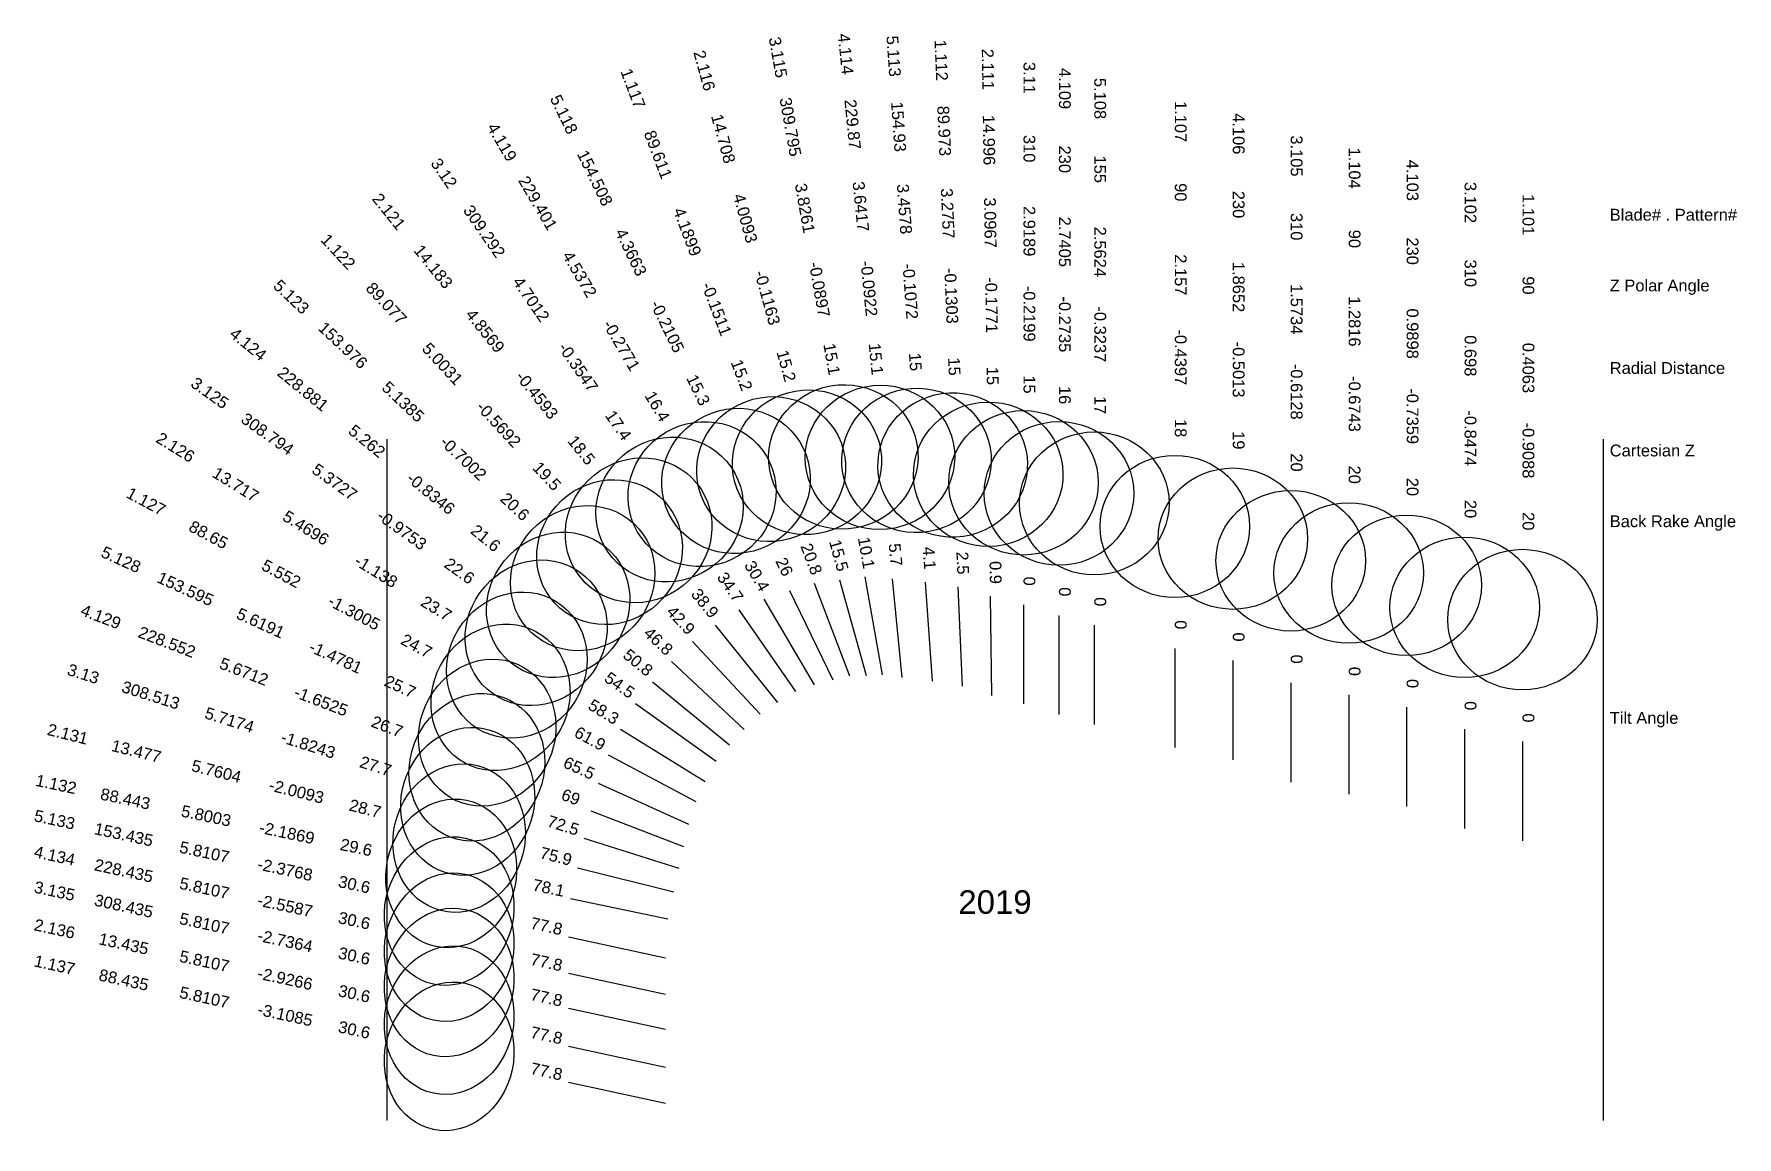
# Model space of a CAD drawing. Header units: inches. Extents: x 28.1 to 36.67, y 14.49 to 20.04.
import ezdxf
from ezdxf.enums import TextEntityAlignment as Align

# ---------------------------------------------------------------- set-up
doc = ezdxf.new("R2010")
doc.units = ezdxf.units.IN
doc.header["$MEASUREMENT"] = 0
for name, color, linetype, true_color in [('Blade_1', 30, 'Continuous', 0xff7f00), ('Blade_2', 7, 'Continuous', 0xcccc00), ('Blade_3', 7, 'Continuous', 0x00cc00), ('Blade_4', 7, 'Continuous', 0x00cccc), ('Blade_5', 7, 'Continuous', 0x0066cc)]:
    doc.layers.add(name, color=color, linetype=linetype, true_color=true_color)
doc.styles.get("Standard").update_dxf_attribs({"font": 'arial.ttf'})

msp = doc.modelspace()

# ---------------------------------------------------------------- linework, layer by layer
for p, q in [((29.875, 18), (29.875, 14.569)), ((36, 18), (36, 14.569))]:
    msp.add_line(p, q)
at = {"layer": 'Blade_1'}
for p, q in [((32.0277, 17.2748), (32.205, 16.8072)), ((32.7506, 17.2563), (32.772, 16.7567)), ((31.4149, 16.981), (31.7552, 16.6148)), ((33.843, 16.9463), (33.843, 16.4463)), ((34.7184, 16.7117), (34.7184, 16.2117)), ((35.5937, 16.4772), (35.5937, 15.9772)), ((30.9896, 16.4102), (31.4306, 16.1746)), ((30.8005, 15.6866), (31.2898, 15.5837)), ((30.7894, 14.7615), (31.278, 14.6556))]:
    msp.add_line(p, q, dxfattribs=at)
for centre, major_axis, ratio in [((31.8101, 17.8489), (0.3521, 0.1335), 0.964825), ((32.7243, 17.8697), (0.3762, 0.0161), 0.965867), ((33.843, 17.5603), (0.3765, 0), 0.951057), ((30.9969, 17.4308), (0.2758, 0.2563), 0.942464), ((34.7184, 17.3257), (0.3765, 0), 0.939693), ((35.5937, 17.0912), (0.3765, 0), 0.939693), ((30.448, 16.6995), (0.1774, 0.3321), 0.908752), ((30.1997, 15.8131), (0.0775, 0.3684), 0.869094), ((30.1893, 14.8915), (0.0797, 0.368), 0.860513)]:
    msp.add_ellipse(centre, major_axis=major_axis, ratio=ratio, dxfattribs=at)
at = {"layer": 'Blade_2'}
for p, q in [((32.1548, 17.292), (32.2884, 16.8102)), ((32.9126, 17.209), (32.9201, 16.709)), ((31.5285, 17.0628), (31.8424, 16.6736)), ((31.0527, 16.5392), (31.478, 16.2764)), ((30.8352, 15.8415), (31.3202, 15.7201)), ((30.7894, 14.9434), (31.278, 14.8375))]:
    msp.add_line(p, q, dxfattribs=at)
for centre, major_axis, ratio in [((31.9907, 17.8837), (0.3628, 0.1006), 0.965133), ((32.9033, 17.8229), (0.3765, 0.0057), 0.965918), ((31.1431, 17.5407), (0.2931, 0.2364), 0.948415), ((30.5304, 16.862), (0.1979, 0.3203), 0.915982), ((30.2396, 15.9907), (0.0915, 0.3652), 0.877527), ((30.1893, 15.0734), (0.0797, 0.368), 0.860513)]:
    msp.add_ellipse(centre, major_axis=major_axis, ratio=ratio, dxfattribs=at)
at = {"layer": 'Blade_3'}
for p, q in [((32.2816, 17.3058), (32.3693, 16.8136)), ((33.0811, 17.1661), (33.0811, 16.6661)), ((31.648, 17.1403), (31.9324, 16.729)), ((34.4266, 16.7732), (34.4266, 16.2732)), ((31.1272, 16.6682), (31.5343, 16.3779)), ((35.302, 16.5386), (35.302, 16.0386)), ((30.8681, 15.9907), (31.3448, 15.8401)), ((30.7894, 15.1336), (31.278, 15.0277))]:
    msp.add_line(p, q, dxfattribs=at)
for centre, major_axis, ratio in [((32.1739, 17.9103), (0.3707, 0.0661), 0.965395), ((33.0811, 17.7801), (0.3765, 0), 0.965926), ((31.2988, 17.6453), (0.3097, 0.2141), 0.954077), ((34.4266, 17.3872), (0.3765, 0), 0.939693), ((35.302, 17.1526), (0.3765, 0), 0.939693), ((30.6273, 17.0247), (0.2186, 0.3065), 0.92298), ((30.2826, 16.1757), (0.1134, 0.359), 0.885706), ((30.1893, 15.2636), (0.0797, 0.368), 0.860513)]:
    msp.add_ellipse(centre, major_axis=major_axis, ratio=ratio, dxfattribs=at)
at = {"layer": 'Blade_4'}
for p, q in [((32.4191, 17.2968), (32.4686, 16.7993)), ((31.7738, 17.1935), (32.0271, 16.7624)), ((33.2595, 17.1125), (33.2595, 16.6125)), ((34.1348, 16.8847), (34.1348, 16.3847)), ((31.2135, 16.777), (31.6007, 16.4607)), ((35.0102, 16.6501), (35.0102, 16.1501)), ((30.902, 16.1275), (31.3688, 15.9483)), ((30.7894, 15.3113), (31.278, 15.2054))]:
    msp.add_line(p, q, dxfattribs=at)
for centre, major_axis, ratio in [((32.3583, 17.9078), (0.3746, 0.0373), 0.965605), ((31.4628, 17.7229), (0.3246, 0.1907), 0.959433), ((33.2595, 17.7265), (0.3765, 0), 0.961262), ((34.1348, 17.4987), (0.3765, 0), 0.945519), ((30.738, 17.1654), (0.2382, 0.2916), 0.929734), ((35.0102, 17.2641), (0.3765, 0), 0.939693), ((30.3288, 16.3475), (0.1349, 0.3515), 0.893628), ((30.1893, 15.4413), (0.0797, 0.368), 0.860513)]:
    msp.add_ellipse(centre, major_axis=major_axis, ratio=ratio, dxfattribs=at)
at = {"layer": 'Blade_5'}
for p, q in [((31.9026, 17.2375), (32.1216, 16.788)), ((32.5857, 17.2803), (32.6211, 16.7816)), ((33.4376, 17.0623), (33.4376, 16.5623)), ((31.3093, 16.8797), (31.6739, 16.5376)), ((30.9397, 16.2675), (31.3948, 16.0604)), ((30.7894, 15.4932), (31.278, 15.3873))]:
    msp.add_line(p, q, dxfattribs=at)
for centre, major_axis, ratio in [((32.5422, 17.8928), (0.3756, 0.0267), 0.965763), ((31.6337, 17.7895), (0.3385, 0.1649), 0.964474), ((33.4376, 17.6763), (0.3765, 0), 0.956305), ((30.8615, 17.2998), (0.2576, 0.2746), 0.936232), ((30.3809, 16.5219), (0.156, 0.3427), 0.9013), ((30.1893, 15.6232), (0.0797, 0.368), 0.860513)]:
    msp.add_ellipse(centre, major_axis=major_axis, ratio=ratio, dxfattribs=at)

# ---------------------------------------------------------------- texts
for s, height, p in [('Blade# . Pattern#', 0.059375, (36.0327, 19.1302)), ('Z Polar Angle', 0.059375, (36.0327, 18.7739)), ('Radial Distance', 0.059375, (36.0327, 18.3583)), ('Cartesian Z', 0.059375, (36.0327, 17.9427)), ('Back Rake Angle', 0.059375, (36.0327, 17.5864)), ('Tilt Angle', 0.05937, (36.0327, 16.5959))]:
    msp.add_text(s, height=height).set_placement(p, align=Align.MIDDLE_LEFT)
msp.add_text('2019', height=0.11875).set_placement((32.9375, 15.6686), align=Align.MIDDLE_CENTER)
at = {"layer": 'Blade_1'}
for s, height, rotation, p in [('1.112', 0.05937, 272.45205, (32.6371, 19.9068)), ('1.117', 0.05937, 290.76131, (31.0873, 19.7555)), ('89.973', 0.05937, 272.45205, (32.6523, 19.5509)), ('1.107', 0.05937, 270, (33.843, 19.5993)), ('89.611', 0.05937, 290.76131, (31.2136, 19.4224)), ('1.104', 0.05937, 270, (34.7184, 19.3647)), ('3.2757', 0.05937, 272.45205, (32.6701, 19.1357)), ('90', 0.05937, 270, (33.843, 19.243)), ('1.101', 0.05937, 270, (35.5937, 19.1302)), ('4.1899', 0.05937, 290.76131, (31.3609, 19.0337)), ('90', 0.05937, 270, (34.7184, 19.0084)), ('1.122', 0.05937, 312.90183, (29.6088, 18.9244)), ('2.157', 0.05937, 270, (33.843, 18.8274)), ('89.077', 0.05937, 312.90183, (29.8514, 18.6634)), ('-0.1511', 0.05937, 290.76131, (31.5083, 18.6451)), ('-0.1303', 0.05937, 272.45205, (32.6879, 18.7204)), ('90', 0.05937, 270, (35.5937, 18.7739)), ('1.2816', 0.05937, 270, (34.7184, 18.5928)), ('-0.4397', 0.05937, 270, (33.843, 18.4118)), ('5.0031', 0.05937, 312.90183, (30.1343, 18.359)), ('0.4063', 0.05937, 270, (35.5937, 18.3583)), ('15.2', 0.05937, 290.76131, (31.6345, 18.312)), ('15', 0.05937, 272.45205, (32.7031, 18.3645)), ('-0.6743', 0.05937, 270, (34.7184, 18.1772)), ('-0.5692', 0.05937, 312.90183, (30.4172, 18.0545)), ('18', 0.05937, 270, (33.843, 18.0555)), ('-0.9088', 0.05937, 270, (35.5937, 17.9427)), ('19.5', 0.05937, 312.90183, (30.6597, 17.7936)), ('20', 0.05937, 270, (34.7184, 17.8209)), ('1.127', 0.05937, 331.89018, (28.6495, 17.6602)), ('88.65', 0.05937, 331.89018, (28.9637, 17.4923)), ('20', 0.05937, 270, (35.5937, 17.5864)), ('20.8', 0.05937, 290.76131, (31.9856, 17.3858)), ('2.5', 0.05937, 272.45205, (32.7455, 17.3749)), ('5.552', 0.05937, 331.89018, (29.3303, 17.2965)), ('-1.3005', 0.05937, 331.89018, (29.6969, 17.1007)), ('42.9', 0.05937, 312.90183, (31.334, 17.068)), ('0', 0.0594, 270, (33.843, 17.065)), ('24.7', 0.05937, 331.89018, (30.0111, 16.9328)), ('0', 0.0594, 270, (34.7184, 16.8304)), ('61.9', 0.05937, 331.89018, (30.8848, 16.4662)), ('0', 0.0594, 270, (35.5937, 16.5959)), ('1.132', 0.05937, 348.11422, (28.2044, 16.233)), ('88.443', 0.05937, 348.11422, (28.553, 16.1597)), ('5.8003', 0.05937, 348.11422, (28.9597, 16.0741)), ('-2.1869', 0.05937, 348.11422, (29.3664, 15.9885)), ('29.6', 0.05937, 348.11422, (29.7151, 15.9151)), ('78.1', 0.05937, 348.11422, (30.6843, 15.7111)), ('1.137', 0.05937, 347.77522, (28.1965, 15.3232)), ('88.435', 0.05937, 347.77522, (28.5447, 15.2478)), ('5.8107', 0.05937, 347.77522, (28.9509, 15.1598)), ('-3.1085', 0.05937, 347.77522, (29.3571, 15.0718)), ('30.6', 0.05937, 347.77522, (29.7053, 14.9964)), ('77.8', 0.05937, 347.77522, (30.6733, 14.7866))]:
    msp.add_text(s, height=height, rotation=rotation, dxfattribs=at).set_placement(p, align=Align.CENTER)
at = {"layer": 'Blade_2'}
for s, rotation, p in [('2.116', 285.50028, (31.4458, 19.8485)), ('2.111', 270.86541, (32.8725, 19.8617)), ('14.708', 285.50028, (31.541, 19.5052)), ('14.996', 270.86541, (32.8779, 19.5055)), ('2.121', 308.88639, (29.863, 19.1278)), ('4.0093', 285.50028, (31.6521, 19.1047)), ('3.0967', 270.86541, (32.8842, 19.0899)), ('14.183', 308.88639, (30.0867, 18.8505)), ('-0.1163', 285.50028, (31.7631, 18.7042)), ('-0.1771', 270.86541, (32.8904, 18.6743)), ('4.8569', 308.88639, (30.3476, 18.527)), ('15.2', 285.50028, (31.8583, 18.3609)), ('15', 270.86541, (32.8958, 18.3181)), ('-0.4593', 308.88639, (30.6085, 18.2035)), ('2.126', 328.28621, (28.7958, 17.9339)), ('18.5', 308.88639, (30.8322, 17.9262)), ('13.717', 328.28621, (29.0989, 17.7466)), ('5.4696', 328.28621, (29.4525, 17.5281)), ('15.5', 285.50028, (32.123, 17.4065)), ('-1.138', 328.28621, (29.806, 17.3096)), ('0.9', 270.86541, (32.9108, 17.3277)), ('38.9', 308.88639, (31.454, 17.1552)), ('23.7', 328.28621, (30.1091, 17.1223)), ('58.3', 328.28621, (30.9517, 16.6017)), ('2.131', 345.93944, (28.2617, 16.4861)), ('13.477', 345.93944, (28.6072, 16.3995)), ('5.7604', 345.93944, (29.0104, 16.2985)), ('-2.0093', 345.93944, (29.4136, 16.1976)), ('28.7', 345.93944, (29.7592, 16.111)), ('75.9', 345.93944, (30.72, 15.8704)), ('2.136', 347.77522, (28.1965, 15.5051)), ('13.435', 347.77522, (28.5447, 15.4297)), ('5.8107', 347.77522, (28.9509, 15.3417)), ('-2.9266', 347.77522, (29.3571, 15.2537)), ('30.6', 347.77522, (29.7053, 15.1783)), ('77.8', 347.77522, (30.6733, 14.9685))]:
    msp.add_text(s, height=0.05937, rotation=rotation, dxfattribs=at).set_placement(p, align=Align.CENTER)
at = {"layer": 'Blade_3'}
for s, height, rotation, p in [('3.115', 0.05937, 280.10391, (31.8162, 19.9177)), ('3.11', 0.05937, 270, (33.0811, 19.8191)), ('309.795', 0.05937, 280.10391, (31.8787, 19.567)), ('310', 0.05937, 270, (33.0811, 19.4628)), ('3.105', 0.05937, 270, (34.4266, 19.4262)), ('3.12', 0.05937, 304.6644, (30.1391, 19.3224)), ('3.102', 0.05937, 270, (35.302, 19.1916)), ('3.8261', 0.05937, 280.10391, (31.9516, 19.1578)), ('309.292', 0.05937, 304.6644, (30.3417, 19.0294)), ('2.9189', 0.05937, 270, (33.0811, 19.0472)), ('310', 0.05937, 270, (34.4266, 19.0699)), ('-0.0897', 0.05937, 280.10391, (32.0245, 18.7486)), ('310', 0.05937, 270, (35.302, 18.8353)), ('4.7012', 0.05937, 304.6644, (30.5781, 18.6875)), ('-0.2199', 0.05937, 270, (33.0811, 18.6316)), ('1.5734', 0.05937, 270, (34.4266, 18.6543)), ('0.698', 0.05937, 270, (35.302, 18.4197)), ('-0.3547', 0.05937, 304.6644, (30.8145, 18.3457)), ('15.1', 0.05937, 280.10391, (32.087, 18.3979)), ('-0.6128', 0.05937, 270, (34.4266, 18.2387)), ('3.125', 0.05937, 324.50908, (28.9671, 18.2085)), ('15', 0.05937, 270, (33.0811, 18.2753)), ('308.794', 0.05937, 324.50908, (29.2572, 18.0017)), ('17.4', 0.05937, 304.6644, (31.0171, 18.0526)), ('-0.8474', 0.05937, 270, (35.302, 18.0041)), ('20', 0.05937, 270, (34.4266, 17.8824)), ('5.3727', 0.05937, 324.50908, (29.5956, 17.7604)), ('20', 0.05937, 270, (35.302, 17.6478)), ('-0.9753', 0.05937, 324.50908, (29.934, 17.5191)), ('10.1', 0.05937, 280.10391, (32.2608, 17.4227)), ('22.6', 0.05937, 324.50908, (30.224, 17.3122)), ('34.7', 0.05937, 304.6644, (31.5805, 17.238)), ('0', 0.0594, 270, (33.0811, 17.2848)), ('0', 0.0594, 270, (34.4266, 16.8919)), ('3.13', 0.05937, 342.46886, (28.3383, 16.7899)), ('54.5', 0.05937, 324.50908, (31.0305, 16.7372)), ('308.513', 0.05937, 342.46886, (28.678, 16.6826)), ('5.7174', 0.05937, 342.46886, (29.0743, 16.5574)), ('0', 0.0594, 270, (35.302, 16.6573)), ('-1.8243', 0.05937, 342.46886, (29.4706, 16.4322)), ('27.7', 0.05937, 342.46886, (29.8103, 16.3249)), ('72.5', 0.05937, 342.46886, (30.7548, 16.0265)), ('3.135', 0.05937, 347.77522, (28.1965, 15.6953)), ('308.435', 0.05937, 347.77522, (28.5447, 15.6199)), ('5.8107', 0.05937, 347.77522, (28.9509, 15.5319)), ('-2.7364', 0.05937, 347.77522, (29.3571, 15.4439)), ('30.6', 0.05937, 347.77522, (29.7053, 15.3685)), ('77.8', 0.05937, 347.77522, (30.6733, 15.1587))]:
    msp.add_text(s, height=height, rotation=rotation, dxfattribs=at).set_placement(p, align=Align.CENTER)
at = {"layer": 'Blade_4'}
for s, height, rotation, p in [('4.114', 0.05937, 275.68535, (32.1563, 19.9368)), ('4.109', 0.05937, 270, (33.2595, 19.7655)), ('229.87', 0.05937, 275.68535, (32.1916, 19.5823)), ('4.106', 0.05937, 270, (34.1348, 19.5377)), ('4.119', 0.05937, 300.43237, (30.43, 19.481)), ('230', 0.05937, 270, (33.2595, 19.4092)), ('4.103', 0.05937, 270, (35.0102, 19.3031)), ('229.401', 0.05937, 300.43237, (30.6104, 19.1738)), ('3.6417', 0.05937, 275.68535, (32.2328, 19.1687)), ('230', 0.05937, 270, (34.1348, 19.1814)), ('2.7405', 0.05937, 270, (33.2595, 18.9936)), ('230', 0.05937, 270, (35.0102, 18.9468)), ('4.5372', 0.05937, 300.43237, (30.821, 18.8154)), ('-0.0922', 0.05937, 275.68535, (32.2739, 18.7551)), ('1.8652', 0.05937, 270, (34.1348, 18.7658)), ('-0.2735', 0.05937, 270, (33.2595, 18.578)), ('0.9898', 0.05937, 270, (35.0102, 18.5312)), ('4.124', 0.05937, 320.75691, (29.1588, 18.4553)), ('-0.2771', 0.05937, 300.43237, (31.0315, 18.4571)), ('15.1', 0.05937, 275.68535, (32.3092, 18.4006)), ('-0.5013', 0.05937, 270, (34.1348, 18.3502)), ('228.881', 0.05937, 320.75691, (29.4347, 18.2299)), ('16.4', 0.05937, 300.43237, (31.2119, 18.1499)), ('16', 0.05937, 270, (33.2595, 18.2217)), ('-0.7359', 0.05937, 270, (35.0102, 18.1156)), ('5.262', 0.05937, 320.75691, (29.7566, 17.967)), ('19', 0.05937, 270, (34.1348, 17.9939)), ('-0.8346', 0.05937, 320.75691, (30.0785, 17.7041)), ('20', 0.05937, 270, (35.0102, 17.7593)), ('21.6', 0.05937, 320.75691, (30.3544, 17.4787)), ('5.7', 0.05937, 275.68535, (32.4074, 17.415)), ('30.4', 0.05937, 300.43237, (31.7136, 17.2959)), ('0', 0.0594, 270, (33.2595, 17.2312)), ('4.129', 0.05937, 339.00085, (28.4252, 17.0782)), ('228.552', 0.05937, 339.00085, (28.7578, 16.9505)), ('0', 0.0594, 270, (34.1348, 17.0034)), ('5.6712', 0.05937, 339.00085, (29.1458, 16.8016)), ('50.8', 0.05937, 320.75691, (31.1215, 16.8521)), ('-1.6525', 0.05937, 339.00085, (29.5338, 16.6526)), ('0', 0.0594, 270, (35.0102, 16.7688)), ('26.7', 0.05937, 339.00085, (29.8664, 16.525)), ('69', 0.05937, 339.00085, (30.7911, 16.17)), ('4.134', 0.05937, 347.77522, (28.1965, 15.873)), ('228.435', 0.05937, 347.77522, (28.5447, 15.7976)), ('5.8107', 0.05937, 347.77522, (28.9509, 15.7096)), ('-2.5587', 0.05937, 347.77522, (29.3571, 15.6216)), ('30.6', 0.05937, 347.77522, (29.7053, 15.5462)), ('77.8', 0.05937, 347.77522, (30.6733, 15.3364))]:
    msp.add_text(s, height=height, rotation=rotation, dxfattribs=at).set_placement(p, align=Align.CENTER)
at = {"layer": 'Blade_5'}
for s, height, rotation, p in [('5.113', 0.05937, 274.06212, (32.3978, 19.9267)), ('5.108', 0.05937, 270, (33.4376, 19.7153)), ('5.118', 0.05937, 295.97449, (30.7407, 19.6225)), ('154.93', 0.05937, 274.06212, (32.423, 19.5713)), ('154.508', 0.05937, 295.97449, (30.8967, 19.3023)), ('155', 0.05937, 270, (33.4376, 19.359)), ('3.4578', 0.05937, 274.06212, (32.4524, 19.1567)), ('4.3663', 0.05937, 295.97449, (31.0787, 18.9286)), ('2.5624', 0.05937, 270, (33.4376, 18.9434)), ('-0.1072', 0.05937, 274.06212, (32.4819, 18.7422)), ('5.123', 0.05937, 316.82438, (29.3745, 18.695)), ('-0.2105', 0.05937, 295.97449, (31.2608, 18.555)), ('-0.3237', 0.05937, 270, (33.4376, 18.5278)), ('153.976', 0.05937, 316.82438, (29.6343, 18.4512)), ('15', 0.05937, 274.06212, (32.5071, 18.3868)), ('5.1385', 0.05937, 316.82438, (29.9374, 18.1668)), ('15.3', 0.05937, 295.97449, (31.4168, 18.2347)), ('17', 0.05937, 270, (33.4376, 18.1715)), ('-0.7002', 0.05937, 316.82438, (30.2405, 17.8824)), ('20.6', 0.05937, 316.82438, (30.5003, 17.6387)), ('5.128', 0.05937, 335.52456, (28.5251, 17.3667)), ('4.1', 0.05937, 274.06212, (32.5773, 17.3988)), ('153.595', 0.05937, 335.52456, (28.8493, 17.2191)), ('26', 0.05937, 295.97449, (31.8506, 17.3443)), ('5.6191', 0.05937, 335.52456, (29.2276, 17.0469)), ('0', 0.0594, 270, (33.4376, 17.181)), ('46.8', 0.05937, 316.82438, (31.2227, 16.9609)), ('-1.4781', 0.05937, 335.52456, (29.6059, 16.8747)), ('25.7', 0.05937, 335.52456, (29.9301, 16.7271)), ('65.5', 0.05937, 335.52456, (30.8316, 16.3167)), ('5.133', 0.05937, 347.77522, (28.1965, 16.0549)), ('153.435', 0.05937, 347.77522, (28.5447, 15.9795)), ('5.8107', 0.05937, 347.77522, (28.9509, 15.8915)), ('-2.3768', 0.05937, 347.77522, (29.3571, 15.8035)), ('30.6', 0.05937, 347.77522, (29.7053, 15.7281)), ('77.8', 0.05937, 347.77522, (30.6733, 15.5183))]:
    msp.add_text(s, height=height, rotation=rotation, dxfattribs=at).set_placement(p, align=Align.CENTER)

doc.saveas('drawing.dxf')
